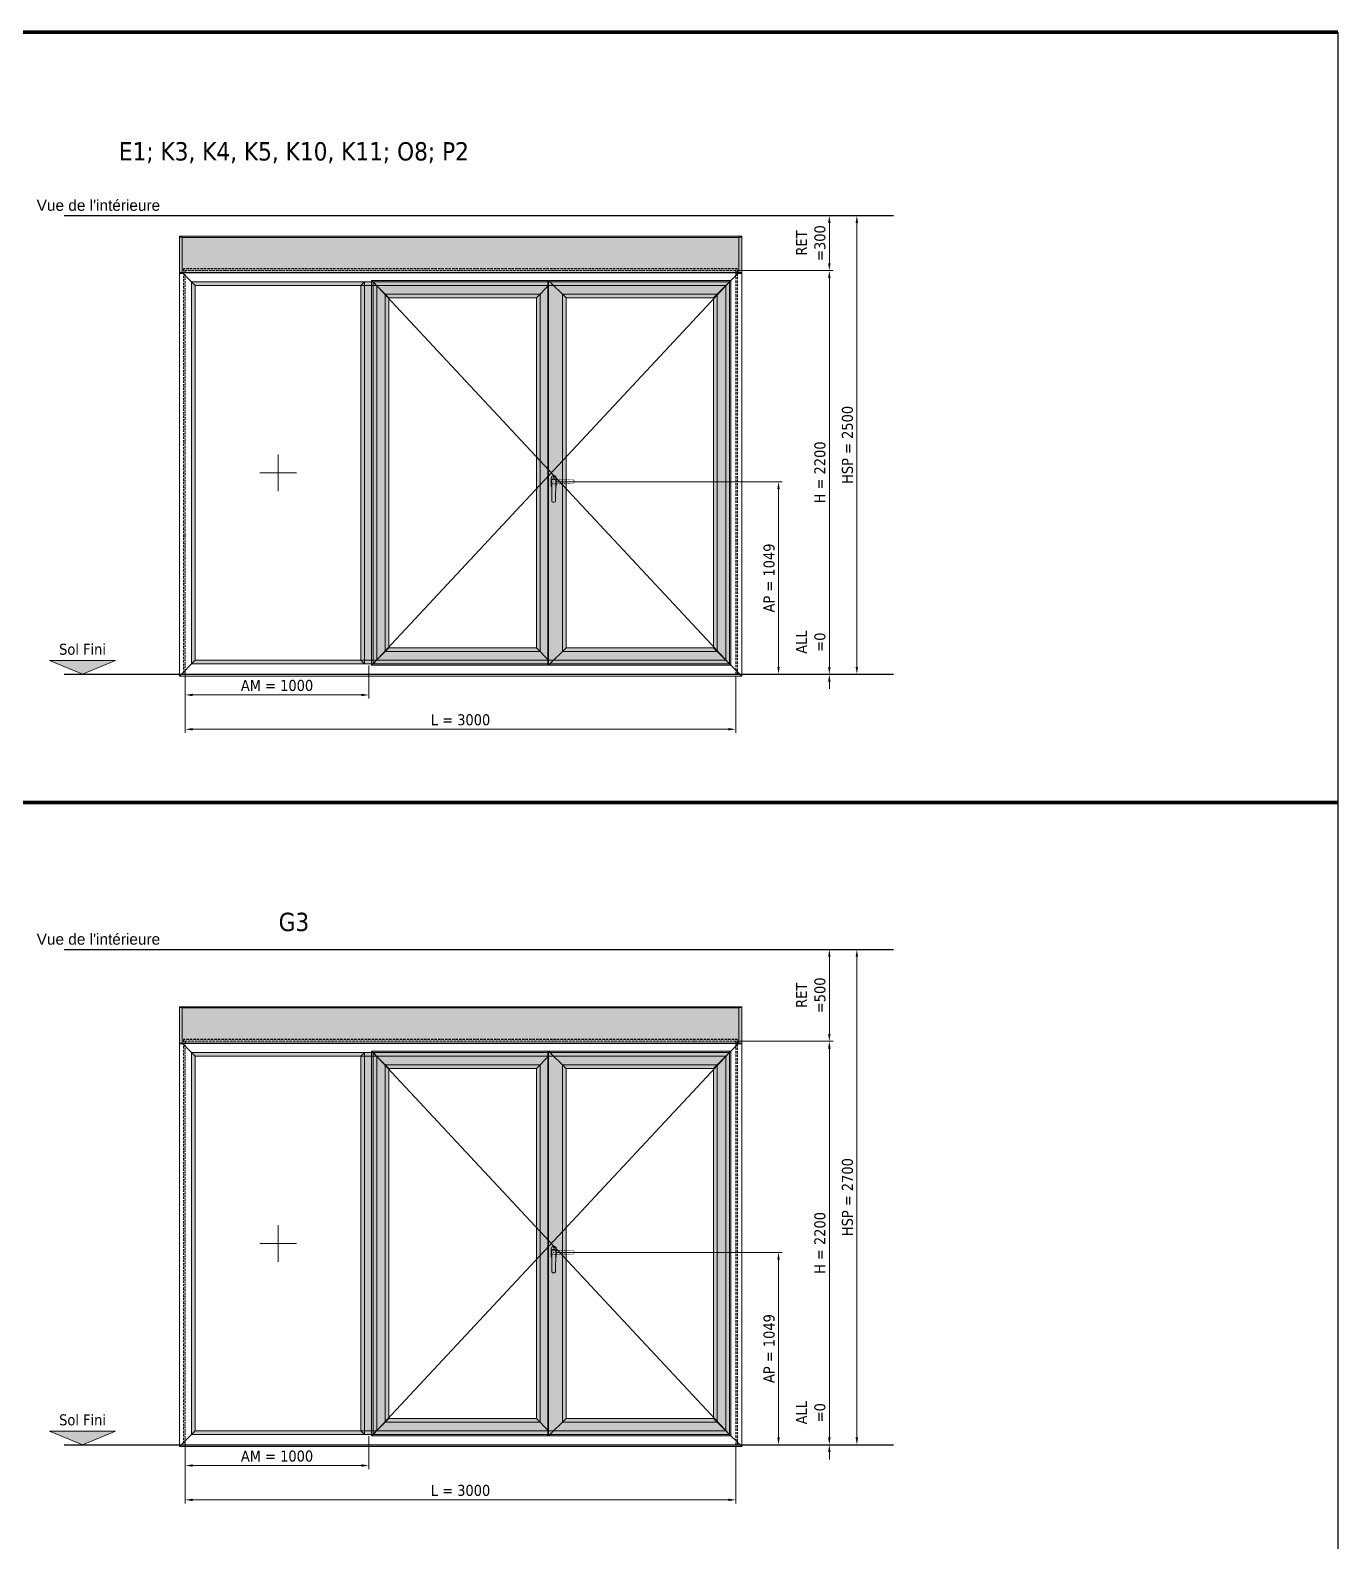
# Model space of a CAD drawing. Header units: millimetres. Extents: x -20000 to 230000, y -17405 to 25402.
# Drawn here: x 13623 to 20760, y 16272 to 24510 of the extents above; entities that cross this region are included whole.
import ezdxf
from ezdxf.enums import TextEntityAlignment as Align

# ---------------------------------------------------------------- set-up
doc = ezdxf.new("R2010")
doc.units = ezdxf.units.MM
doc.header["$PDMODE"] = 35
doc.header["$PDSIZE"] = 0.5
for name, pattern in [('ACAD_ISO07W100', [3, 0, -3]), ('AXES', [50.8, 31.75, -6.35, 6.35, -6.35]), ('CACHE', [9.525, 6.35, -3.175]), ('POINTILLE', [6.35, 0, -6.35])]:
    doc.linetypes.add(name, pattern=pattern)
doc.layers.get('0').update_dxf_attribs({"lineweight": 13})
doc.layers.get('Defpoints').update_dxf_attribs({"true_color": 0xc2a584})
doc.layers.add('0 - Invisible', color=43, linetype='Continuous', lineweight=0, plot=False)
doc.layers.add('Non visible', color=163, linetype='Continuous', lineweight=25, plot=False)
for name, color, linetype, lineweight in [('1 - Axe', 1, 'AXES', 0), ('1 - BETON', 251, 'Continuous', 25), ('1 - Cotation', 32, 'Continuous', 13), ('1 - Isolant', 132, 'Continuous', 13), ('1 - PVC', 7, 'Continuous', 13), ('1 - Texte', 7, 'Continuous', 13), ('Repère coupe et élévation', 145, 'Continuous', 13), ('Texte', 7, 'Continuous', 13)]:
    doc.layers.add(name, color=color, linetype=linetype, lineweight=lineweight)
doc.layers.add('1 - Cache', color=7, linetype='Continuous', lineweight=0, true_color=0xffffff)
doc.styles.get("Standard").update_dxf_attribs({"font": 'ARIALUNI.TTF'})
doc.styles.add('Texte Poralu', font='tahomabd.ttf')
doc.dimstyles.new('100 - 5000', dxfattribs={"dimtxt": 60, "dimasz": 40, "dimexe": 20, "dimexo": 10, "dimgap": 20, "dimtad": 1, "dimdec": 1, "dimtxsty": 'Texte Poralu', "dimcen": 40, "dimazin": 0, "dimtfac": 1, "dimtdec": 1, "dimtmove": 0, "dimatfit": 3, "dimfxl": 1, "dimarcsym": 0})

# ---------------------------------------------------------------- blocks, each defined once
blk = doc.blocks.new('Règle pour élévation')
at = {"const_width": 20}
blk.add_lwpolyline([(0, 0), (20250, 0)], dxfattribs=at)
at = {"layer": 'Defpoints', "color": 2}
for p in [(13500, 0), (14000, 0), (14500, 0), (15000, 0), (15500, 0), (16000, 0), (16500, 0), (17000, 0), (17500, 0), (18000, 0), (18500, 0), (19000, 0), (19500, 0), (20000, 0)]:
    blk.add_point(p, dxfattribs=at)
blk = doc.blocks.new('*D1086')
at = {"layer": '1 - Cotation', "color": 0, "lineweight": -2, "transparency": 16777216}
for p, q in [((4630, 2500), (4640, 2500)), ((4620, 2460), (4620, 40)), ((4610, 0), (4600, 0))]:
    blk.add_line(p, q, dxfattribs=at)
at = {"layer": '1 - Cotation', "color": 0, "transparency": 16777216}
for points in [[(4613.3, 2460), (4626.7, 2460), (4620, 2500)], [(4613.3, 40), (4626.7, 40), (4620, 0)]]:
    blk.add_solid(points, dxfattribs=at)
at = {"layer": 'Defpoints', "color": 0, "transparency": 16777216}
for p in [(4620, 2500), (4620, 0), (4620, 0)]:
    blk.add_point(p, dxfattribs=at)
at = {"layer": '1 - Cotation', "color": 0, "transparency": 16777216, "insert": (4568.8, 1250), "char_height": 60, "attachment_point": 5, "rotation": 90, "style": 'Texte Poralu'}
blk.add_mtext('HSP = 2500', dxfattribs=at)
blk = doc.blocks.new('*D1087')
at = {"layer": '1 - Cotation', "color": 0, "lineweight": -2, "transparency": 16777216}
for p, q in [((4470, 40), (4470, 270)), ((4460, 0), (4450, 0)), ((3970, 0), (4490, 0)), ((4470, -40), (4470, -80))]:
    blk.add_line(p, q, dxfattribs=at)
at = {"layer": '1 - Cotation', "color": 0, "transparency": 16777216}
for points in [[(4463.3, 40), (4476.7, 40), (4470, 0)], [(4463.3, -40), (4476.7, -40), (4470, 0)]]:
    blk.add_solid(points, dxfattribs=at)
at = {"layer": 'Defpoints', "color": 0, "transparency": 16777216}
for p in [(3960, 0), (4470, 0), (4470, 0)]:
    blk.add_point(p, dxfattribs=at)
at = {"layer": '1 - Cotation', "color": 0, "transparency": 16777216, "insert": (4368.8, 175), "char_height": 60, "attachment_point": 5, "rotation": 90, "style": 'Texte Poralu'}
blk.add_mtext('ALL\\P=0', dxfattribs=at)
blk = doc.blocks.new('*D1088')
at = {"layer": '1 - Cotation', "color": 0, "lineweight": -2, "transparency": 16777216}
for p, q in [((3970, 2200), (4490, 2200)), ((4470, 40), (4470, 2160)), ((3970, 0), (4490, 0))]:
    blk.add_line(p, q, dxfattribs=at)
at = {"layer": '1 - Cotation', "color": 0, "transparency": 16777216}
for points in [[(4463.3, 2160), (4476.7, 2160), (4470, 2200)], [(4463.3, 40), (4476.7, 40), (4470, 0)]]:
    blk.add_solid(points, dxfattribs=at)
at = {"layer": 'Defpoints', "color": 0, "transparency": 16777216}
for p in [(3960, 2200), (4470, 2200), (3960, 0)]:
    blk.add_point(p, dxfattribs=at)
at = {"layer": '1 - Cotation', "color": 0, "transparency": 16777216, "insert": (4418.8, 1100), "char_height": 60, "attachment_point": 5, "rotation": 90, "style": 'Texte Poralu'}
blk.add_mtext('H = 2200', dxfattribs=at)
blk = doc.blocks.new('*D1089')
at = {"layer": '1 - Cotation', "color": 0, "lineweight": -2, "transparency": 16777216}
for p, q in [((4460, 2500), (4450, 2500)), ((4470, 2460), (4470, 2240)), ((3980, 2200), (4490, 2200))]:
    blk.add_line(p, q, dxfattribs=at)
at = {"layer": '1 - Cotation', "color": 0, "transparency": 16777216}
for points in [[(4463.3, 2460), (4476.7, 2460), (4470, 2500)], [(4463.3, 2240), (4476.7, 2240), (4470, 2200)]]:
    blk.add_solid(points, dxfattribs=at)
at = {"layer": 'Defpoints', "color": 0, "transparency": 16777216}
for p in [(4470, 2500), (3970, 2200), (4470, 2200)]:
    blk.add_point(p, dxfattribs=at)
at = {"layer": '1 - Cotation', "color": 0, "transparency": 16777216, "insert": (4368.8, 2350), "char_height": 60, "attachment_point": 5, "rotation": 90, "style": 'Texte Poralu'}
blk.add_mtext('RET\\P=300', dxfattribs=at)
blk = doc.blocks.new('*U157')
blk.add_hatch(color=256).paths.add_polyline_path([(0, 0), (180, 75), (-180, 75)])
blk.add_lwpolyline([(0, 0), (180, 75), (-180, 75), (0, 0)])
at = {"layer": 'Texte', "insert": (0, 105), "char_height": 60, "attachment_point": 8, "style": 'Texte Poralu'}
blk.add_mtext('Sol Fini', dxfattribs=at)
blk = doc.blocks.new('*D1090')
at = {"layer": '1 - Cotation', "color": 0, "lineweight": -2, "transparency": 16777216}
for p, q in [((960, -10), (960, -320)), ((3960, -10), (3960, -320)), ((3920, -300), (1000, -300))]:
    blk.add_line(p, q, dxfattribs=at)
at = {"layer": '1 - Cotation', "color": 0, "transparency": 16777216}
for points in [[(1000, -293.3), (1000, -306.7), (960, -300)], [(3920, -293.3), (3920, -306.7), (3960, -300)]]:
    blk.add_solid(points, dxfattribs=at)
at = {"layer": 'Defpoints', "color": 0, "transparency": 16777216}
for p in [(960, 0), (3960, 0), (960, -300)]:
    blk.add_point(p, dxfattribs=at)
at = {"layer": '1 - Cotation', "color": 0, "transparency": 16777216, "insert": (2460, -248.8), "char_height": 60, "attachment_point": 5, "style": 'Texte Poralu'}
blk.add_mtext('L = 3000', dxfattribs=at)
blk = doc.blocks.new('Rep_châssis')
at = {"style": 'Texte Poralu'}
blk.add_attdef('REP_CHASSIS', text='', height=100, dxfattribs=at).set_placement((0, 0), align=Align.MIDDLE_CENTER)
blk = doc.blocks.new('*U1103')
at = {"layer": '1 - Cache'}
blk.add_hatch(color=256, dxfattribs=at).paths.add_polyline_path([(-32.5, 2185), (-32.5, 2387), (3032.5, 2387), (3032.5, 2185), (3017.5, 2185), (3017.5, 2187), (-17.5, 2187), (-17.5, 2185)])
at = {"layer": '0 - Invisible'}
blk.add_lwpolyline([(-32.5, 2185), (-32.5, 2387), (3032.5, 2387), (3032.5, 2185), (3017.5, 2185), (3017.5, 2187), (-17.5, 2187), (-17.5, 2185), (-32.5, 2185)], dxfattribs=at)
at = {"layer": '0 - Invisible', "linetype": 'POINTILLE'}
blk.add_lwpolyline([(3000, 2200), (0, 2200), (0, 0), (3000, 0)], close=True, dxfattribs=at)
at = {"layer": '1 - PVC'}
for p, q in [((54.5, 2118), (-17.5, 2190)), ((2945.5, 2118), (3017.5, 2190)), ((54.5, 77), (-32.5, -10)), ((2945.5, 77), (3032.5, -10))]:
    blk.add_line(p, q, dxfattribs=at)
for points in [[(-32.5, 2383), (-32.5, 2387), (3032.5, 2387), (3032.5, 2383)], [(-17.5, 2381), (3017.5, 2381)], [(3017.5, 2187), (-17.5, 2187)]]:
    blk.add_lwpolyline(points, dxfattribs=at)
for points in [[(-32.5, 2383), (-17.5, 2383), (-17.5, 2185), (-32.5, 2185)], [(3032.5, 2383), (3017.5, 2383), (3017.5, 2185), (3032.5, 2185)], [(-32.5, -10), (3032.5, -10), (3032.5, 2190), (-32.5, 2190)], [(34.5, 57), (2965.5, 57), (2965.5, 2138), (34.5, 2138)], [(54.5, 77), (2945.5, 77), (2945.5, 2118), (54.5, 2118)]]:
    blk.add_lwpolyline(points, close=True, dxfattribs=at)
blk = doc.blocks.new('*D1108')
at = {"layer": 'Defpoints', "color": 0, "transparency": 16777216}
for p in [(965.5, 0), (-34.5, -20), (-34.5, -170)]:
    blk.add_point(p, dxfattribs=at)
at = {"layer": 'Texte', "color": 0, "lineweight": -2, "transparency": 16777216}
for p, q in [((-34.5, -30), (-34.5, -190)), ((965.5, -10), (965.5, -190)), ((925.5, -170), (5.5, -170))]:
    blk.add_line(p, q, dxfattribs=at)
at = {"layer": 'Texte', "color": 0, "transparency": 16777216}
for points in [[(5.5, -163.3), (5.5, -176.7), (-34.5, -170)], [(925.5, -163.3), (925.5, -176.7), (965.5, -170)]]:
    blk.add_solid(points, dxfattribs=at)
at = {"layer": 'Texte', "color": 0, "transparency": 16777216, "insert": (465.5, -118.8), "char_height": 60, "attachment_point": 5, "style": 'Texte Poralu'}
blk.add_mtext('AM = 1000', dxfattribs=at)
blk = doc.blocks.new('*U1109')
at = {"layer": '1 - Cache'}
h = blk.add_hatch(color=256, dxfattribs=at)
h.dxf.hatch_style = 1
h.paths.add_polyline_path([(-8, 2089), (952.25, 2089), (952.25, -8), (-8, -8)])
h.paths.add_polyline_path([(957.25, -8), (1950.5, -8), (1950.5, 2089), (957.25, 2089)])
h.paths.add_polyline_path([(1052.25, 87), (1855.5, 87), (1855.5, 1994), (1052.25, 1994)], flags=16)
h.paths.add_polyline_path([(87, 1994), (890.25, 1994), (890.25, 87), (87, 87)], flags=16)
h = blk.add_hatch(color=256, dxfattribs=at)
h.dxf.hatch_style = 1
h.paths.add_polyline_path([(952.25, 0), (957.25, 0), (957.25, 2081), (952.25, 2081)])
at = {"layer": '0 - Invisible', "linetype": 'POINTILLE'}
blk.add_lwpolyline([(0, 0), (1942.5, 0), (1942.5, 2081), (0, 2081)], close=True, dxfattribs=at)
at = {"layer": '1 - PVC'}
for p, q in [((-8, 2089), (87, 1994)), ((890.25, 1994), (957.25, 2061)), ((957.25, 2089), (1052.25, 1994)), ((1950.5, 2089), (1855.5, 1994)), ((-8, -8), (87, 87)), ((890.25, 87), (957.25, 20)), ((957.25, -8), (1052.25, 87)), ((1950.5, -8), (1855.5, 87))]:
    blk.add_line(p, q, dxfattribs=at)
for points in [[(-8, 2089), (952.25, 2089), (952.25, -8), (-8, -8)], [(952.25, 0), (957.25, 0), (957.25, 2081), (952.25, 2081)], [(957.25, -8), (1950.5, -8), (1950.5, 2089), (957.25, 2089)], [(67, 2014), (910.25, 2014), (910.25, 67), (67, 67)], [(87, 1994), (890.25, 1994), (890.25, 87), (87, 87)], [(1032.25, 67), (1875.5, 67), (1875.5, 2014), (1032.25, 2014)], [(1052.25, 87), (1855.5, 87), (1855.5, 1994), (1052.25, 1994)]]:
    blk.add_lwpolyline(points, close=True, dxfattribs=at)
blk = doc.blocks.new('*U1110')
at = {"layer": '0 - Invisible', "linetype": 'POINTILLE'}
blk.add_lwpolyline([(0, 0), (1942.5, 0), (1942.5, 2081), (0, 2081)], close=True, dxfattribs=at)
at = {"layer": '1 - Axe', "color": 5, "linetype": 'ByBlock'}
for p, q in [((0, 2081), (1942.5, 0)), ((1942.5, 2081), (0, 0))]:
    blk.add_line(p, q, dxfattribs=at)
blk = doc.blocks.new('*U156')
at = {"color": 253, "linetype": 'ACAD_ISO07W100', "lineweight": -2, "ltscale": 0.25}
for p, q in [((27.6, 11), (134.6, 9.6)), ((27.6, -11), (134.6, -9.6))]:
    blk.add_line(p, q, dxfattribs=at)
for centre, radius, start, end in [((134.6, 7.6), 2, 37.55191, 89.22925), ((124.7, 0), 14.4, 322.44809, 37.55191), ((134.6, -7.6), 2, 270.77075, 322.44809)]:
    blk.add_arc(centre, radius, start, end, dxfattribs=at)
blk.add_ellipse((27.6, 0), major_axis=(-16.5, 0), ratio=0.757576, start_param=4.199407, end_param=8.366964, dxfattribs=at)
at = {"layer": '0 - Invisible'}
blk.add_point((27.6, 0), dxfattribs=at)
at = {"layer": '1 - PVC'}
for p, q in [((13.6, 18.5), (13.6, -18.5)), ((16.6, 0), (18.1, -107)), ((27.6, 26.2), (27.6, 25)), ((27.6, 23.3), (27.6, 24.5)), ((38.6, 0), (37.2, -107)), ((41.6, -18.5), (41.6, 18.5))]:
    blk.add_line(p, q, dxfattribs=at)
blk.add_lwpolyline([(26.8, 26.2), (26, 24.7), (26.8, 23.3), (28.5, 23.3), (29.3, 24.7), (28.5, 26.2)], close=True, dxfattribs=at)
for centre, radius, start, end in [((27.6, 18.5), 14, 0, 180), ((27.6, -18.5), 14, 180, 220.60795), ((27.6, -18.5), 14, 319.39205, 0), ((20.1, -106.9), 2, 180.77075, 232.44809), ((27.6, -97.1), 14.4, 232.44809, 307.55191), ((35.2, -106.9), 2, 307.55191, 359.22925)]:
    blk.add_arc(centre, radius, start, end, dxfattribs=at)
blk.add_ellipse((27.6, 0), major_axis=(0, 16.5), ratio=0.757576, start_param=4.199407, end_param=8.366964, dxfattribs=at)
blk = doc.blocks.new('*D1113')
at = {"layer": '1 - Texte', "color": 0, "lineweight": -2, "transparency": 16777216}
for p, q in [((37.6, 1000), (1272.8, 1000)), ((1252.8, 960), (1252.8, -9)), ((1262.8, -49), (1272.8, -49))]:
    blk.add_line(p, q, dxfattribs=at)
at = {"layer": '1 - Texte', "color": 0, "transparency": 16777216}
for points in [[(1246.1, 960), (1259.4, 960), (1252.8, 1000)], [(1246.1, -9), (1259.4, -9), (1252.8, -49)]]:
    blk.add_solid(points, dxfattribs=at)
at = {"layer": 'Defpoints', "color": 0, "transparency": 16777216}
for p in [(27.6, 1000), (1252.8, -49), (1252.8, -49)]:
    blk.add_point(p, dxfattribs=at)
at = {"layer": '1 - Texte', "color": 0, "transparency": 16777216, "insert": (1201.5, 475.5), "char_height": 60, "attachment_point": 5, "rotation": 90, "style": 'Texte Poralu'}
blk.add_mtext('AP = 1049', dxfattribs=at)
blk = doc.blocks.new('*U1114')
at = {"layer": '1 - Cache'}
h = blk.add_hatch(color=256, dxfattribs=at)
h.paths.add_polyline_path([(20, 20), (922.5, 20), (922.5, 2061), (20, 2061)], flags=16)
h.paths.add_polyline_path([(0, 0), (942.5, 0), (942.5, 2081), (0, 2081)])
at = {"layer": '1 - PVC'}
for p, q in [((20, 2061), (0, 2081)), ((922.5, 2061), (942.5, 2081)), ((20, 20), (0, 0)), ((922.5, 20), (942.5, 0))]:
    blk.add_line(p, q, dxfattribs=at)
for points in [[(0, 0), (942.5, 0), (942.5, 2081), (0, 2081)], [(20, 20), (922.5, 20), (922.5, 2061), (20, 2061)]]:
    blk.add_lwpolyline(points, close=True, dxfattribs=at)
blk = doc.blocks.new('*U1115')
at = {"layer": '0 - Invisible', "linetype": 'POINTILLE'}
blk.add_lwpolyline([(0, 0), (942.5, 0), (942.5, 2081), (0, 2081)], close=True, dxfattribs=at)
at = {"layer": '1 - Axe', "color": 5, "linetype": 'ByBlock'}
for p, q in [((471.25, 1140.5), (471.25, 940.5)), ((371.25, 1040.5), (571.25, 1040.5))]:
    blk.add_line(p, q, dxfattribs=at)
blk = doc.blocks.new('*D1143')
at = {"layer": '1 - Cotation', "color": 0, "lineweight": -2, "transparency": 16777216}
for p, q in [((4620, 2660), (4620, 40)), ((4630, 2700), (4640, 2700)), ((4610, 0), (4600, 0))]:
    blk.add_line(p, q, dxfattribs=at)
at = {"layer": '1 - Cotation', "color": 0, "transparency": 16777216}
for points in [[(4613.3, 2660), (4626.7, 2660), (4620, 2700)], [(4613.3, 40), (4626.7, 40), (4620, 0)]]:
    blk.add_solid(points, dxfattribs=at)
at = {"layer": 'Defpoints', "color": 0, "transparency": 16777216}
for p in [(4620, 2700), (4620, 0), (4620, 0)]:
    blk.add_point(p, dxfattribs=at)
at = {"layer": '1 - Cotation', "color": 0, "transparency": 16777216, "insert": (4568.8, 1350), "char_height": 60, "attachment_point": 5, "rotation": 90, "style": 'Texte Poralu'}
blk.add_mtext('HSP = 2700', dxfattribs=at)
blk = doc.blocks.new('*D1144')
at = {"layer": '1 - Cotation', "color": 0, "lineweight": -2, "transparency": 16777216}
for p, q in [((4470, 40), (4470, 270)), ((4460, 0), (4450, 0)), ((3970, 0), (4490, 0)), ((4470, -40), (4470, -80))]:
    blk.add_line(p, q, dxfattribs=at)
at = {"layer": '1 - Cotation', "color": 0, "transparency": 16777216}
for points in [[(4463.3, 40), (4476.7, 40), (4470, 0)], [(4463.3, -40), (4476.7, -40), (4470, 0)]]:
    blk.add_solid(points, dxfattribs=at)
at = {"layer": 'Defpoints', "color": 0, "transparency": 16777216}
for p in [(3960, 0), (4470, 0), (4470, 0)]:
    blk.add_point(p, dxfattribs=at)
at = {"layer": '1 - Cotation', "color": 0, "transparency": 16777216, "insert": (4368.8, 175), "char_height": 60, "attachment_point": 5, "rotation": 90, "style": 'Texte Poralu'}
blk.add_mtext('ALL\\P=0', dxfattribs=at)
blk = doc.blocks.new('*D1145')
at = {"layer": '1 - Cotation', "color": 0, "lineweight": -2, "transparency": 16777216}
for p, q in [((3970, 2200), (4490, 2200)), ((4470, 40), (4470, 2160)), ((3970, 0), (4490, 0))]:
    blk.add_line(p, q, dxfattribs=at)
at = {"layer": '1 - Cotation', "color": 0, "transparency": 16777216}
for points in [[(4463.3, 2160), (4476.7, 2160), (4470, 2200)], [(4463.3, 40), (4476.7, 40), (4470, 0)]]:
    blk.add_solid(points, dxfattribs=at)
at = {"layer": 'Defpoints', "color": 0, "transparency": 16777216}
for p in [(3960, 2200), (4470, 2200), (3960, 0)]:
    blk.add_point(p, dxfattribs=at)
at = {"layer": '1 - Cotation', "color": 0, "transparency": 16777216, "insert": (4418.8, 1100), "char_height": 60, "attachment_point": 5, "rotation": 90, "style": 'Texte Poralu'}
blk.add_mtext('H = 2200', dxfattribs=at)
blk = doc.blocks.new('*D1146')
at = {"layer": '1 - Cotation', "color": 0, "lineweight": -2, "transparency": 16777216}
for p, q in [((4460, 2700), (4450, 2700)), ((4470, 2660), (4470, 2240)), ((3980, 2200), (4490, 2200))]:
    blk.add_line(p, q, dxfattribs=at)
at = {"layer": '1 - Cotation', "color": 0, "transparency": 16777216}
for points in [[(4463.3, 2660), (4476.7, 2660), (4470, 2700)], [(4463.3, 2240), (4476.7, 2240), (4470, 2200)]]:
    blk.add_solid(points, dxfattribs=at)
at = {"layer": 'Defpoints', "color": 0, "transparency": 16777216}
for p in [(4470, 2700), (3970, 2200), (4470, 2200)]:
    blk.add_point(p, dxfattribs=at)
at = {"layer": '1 - Cotation', "color": 0, "transparency": 16777216, "insert": (4368.8, 2450), "char_height": 60, "attachment_point": 5, "rotation": 90, "style": 'Texte Poralu'}
blk.add_mtext('RET\\P=500', dxfattribs=at)
blk = doc.blocks.new('*D1147')
at = {"layer": '1 - Cotation', "color": 0, "lineweight": -2, "transparency": 16777216}
for p, q in [((960, -10), (960, -320)), ((3960, -10), (3960, -320)), ((3920, -300), (1000, -300))]:
    blk.add_line(p, q, dxfattribs=at)
at = {"layer": '1 - Cotation', "color": 0, "transparency": 16777216}
for points in [[(1000, -293.3), (1000, -306.7), (960, -300)], [(3920, -293.3), (3920, -306.7), (3960, -300)]]:
    blk.add_solid(points, dxfattribs=at)
at = {"layer": 'Defpoints', "color": 0, "transparency": 16777216}
for p in [(960, 0), (3960, 0), (960, -300)]:
    blk.add_point(p, dxfattribs=at)
at = {"layer": '1 - Cotation', "color": 0, "transparency": 16777216, "insert": (2460, -248.8), "char_height": 60, "attachment_point": 5, "style": 'Texte Poralu'}
blk.add_mtext('L = 3000', dxfattribs=at)
blk = doc.blocks.new('*U1085')
at = {"layer": '1 - BETON'}
for p, q in [((300, 2500), (4820, 2500)), ((300, 0), (4820, 0))]:
    blk.add_line(p, q, dxfattribs=at)
at = {"layer": '1 - BETON', "linetype": 'ByBlock', "ltscale": 2}
blk.add_lwpolyline([(950, 0), (3970, 0), (3970, 2210), (950, 2210)], close=True, dxfattribs=at)
at = {"layer": '1 - Isolant', "linetype": 'ByBlock', "ltscale": 2}
blk.add_lwpolyline([(3960, 0), (3960, 0), (3960, 2200), (960, 2200), (960, 0)], dxfattribs=at)
blk.add_blockref('*U157', (400, 0))
at = {"insert": (150, 2525), "char_height": 60, "attachment_point": 7}
blk.add_mtext("Vue de l'intérieure", dxfattribs=at)
at = {"layer": '1 - Cotation'}
for base, p1, p2, angle, text, picture, middle in [((4470, 2200), (4470, 2500), (3970, 2200), 90, 'RET\\P=<>', '*D1089', (4368.75, 2350)), ((4620, 0), (4620, 2500), (4620, 0), 90, 'HSP = <>', '*D1086', (4568.77, 1250)), ((4470, 2200), (3960, 0), (3960, 2200), 270, 'H = <>', '*D1088', (4418.77, 1100)), ((4470, 0), (3960, 0), (4470, 0), 90, 'ALL\\P=<>', '*D1087', (4368.77098724, 174.98992612))]:
    dim = blk.add_linear_dim(base=base, p1=p1, p2=p2, angle=angle, text=text, dimstyle='100 - 5000', dxfattribs=at)
    dim.commit()
    dim.dimension.update_dxf_attribs({"geometry": picture, "text_midpoint": middle})
dim = blk.add_linear_dim(base=(960, -300), p1=(3960, 0), p2=(960, 0), text='L = <>', dimstyle='100 - 5000', dxfattribs=at)
dim.commit()
dim.dimension.update_dxf_attribs({"geometry": '*D1090', "text_midpoint": (2460, -248.75)})
blk = doc.blocks.new('*U1106')
at = {"layer": '1 - Cache'}
blk.add_hatch(color=256, dxfattribs=at).paths.add_polyline_path([(988.5, 0), (942.5, 0), (942.5, 2081), (988.5, 2081)])
at = {"layer": '1 - PVC'}
for points in [[(942.5, 20), (922.5, 20), (922.5, 2061), (942.5, 2061)], [(988.5, 0), (942.5, 0), (942.5, 2081), (988.5, 2081)], [(988.5, 20), (1008.5, 20), (1008.5, 2061), (988.5, 2061)]]:
    blk.add_lwpolyline(points, close=True, dxfattribs=at)
at = {"layer": 'Texte'}
dim = blk.add_linear_dim(base=(-34.5, -170), p1=(965.5, 0), p2=(-34.5, -20), text='AM = <>', dimstyle='100 - 5000', dxfattribs=at)
dim.commit()
dim.dimension.update_dxf_attribs({"geometry": '*D1108', "text_midpoint": (465.5, -118.77)})
blk = doc.blocks.new('*U1112')
blk.add_blockref('*U156', (0, 1000))
at = {"layer": '1 - Texte'}
dim = blk.add_linear_dim(base=(1252.76, -49), p1=(27.64, 1000), p2=(1252.76, -49), angle=90, text='AP = <>', dimstyle='100 - 5000', dxfattribs=at)
dim.commit()
dim.dimension.update_dxf_attribs({"geometry": '*D1113', "text_midpoint": (1201.53, 475.5)})
blk = doc.blocks.new('*U1142')
at = {"layer": '1 - BETON'}
for p, q in [((300, 2700), (4820, 2700)), ((300, 0), (4820, 0))]:
    blk.add_line(p, q, dxfattribs=at)
at = {"layer": '1 - BETON', "linetype": 'ByBlock', "ltscale": 2}
blk.add_lwpolyline([(950, 0), (3970, 0), (3970, 2210), (950, 2210)], close=True, dxfattribs=at)
at = {"layer": '1 - Isolant', "linetype": 'ByBlock', "ltscale": 2}
blk.add_lwpolyline([(3960, 0), (3960, 0), (3960, 2200), (960, 2200), (960, 0)], dxfattribs=at)
blk.add_blockref('*U157', (400, 0))
at = {"insert": (150, 2725), "char_height": 60, "attachment_point": 7}
blk.add_mtext("Vue de l'intérieure", dxfattribs=at)
at = {"layer": '1 - Cotation'}
for base, p1, p2, angle, text, picture, middle in [((4470, 2200), (4470, 2700), (3970, 2200), 90, 'RET\\P=<>', '*D1146', (4368.77, 2450)), ((4620, 0), (4620, 2700), (4620, 0), 90, 'HSP = <>', '*D1143', (4568.77, 1350)), ((4470, 2200), (3960, 0), (3960, 2200), 270, 'H = <>', '*D1145', (4418.77, 1100)), ((4470, 0), (3960, 0), (4470, 0), 90, 'ALL\\P=<>', '*D1144', (4368.77098724, 174.98992612))]:
    dim = blk.add_linear_dim(base=base, p1=p1, p2=p2, angle=angle, text=text, dimstyle='100 - 5000', dxfattribs=at)
    dim.commit()
    dim.dimension.update_dxf_attribs({"geometry": picture, "text_midpoint": middle})
dim = blk.add_linear_dim(base=(960, -300), p1=(3960, 0), p2=(960, 0), text='L = <>', dimstyle='100 - 5000', dxfattribs=at)
dim.commit()
dim.dimension.update_dxf_attribs({"geometry": '*D1147', "text_midpoint": (2460, -248.75)})

msp = doc.modelspace()

# ---------------------------------------------------------------- linework, layer by layer
at = {"layer": 'Non visible'}
msp.add_lwpolyline([(500, 24500), (20750, 24500), (20750, 11550), (11000, 11550), (11000, 10500), (500, 10500)], close=True, dxfattribs=at)

# ---------------------------------------------------------------- block references
for name, p in [('Règle pour élévation', (500, 24500)), ('*U1103', (14468.13, 21000)), ('*U1106', (14502.63, 21057)), ('*U1114', (14502.63, 21057)), ('*U1115', (14502.63, 21057)), ('*U1109', (15491.13, 21057)), ('*U1110', (15491.13, 21057)), ('*U1112', (16448.38, 21049)), ('Règle pour élévation', (500, 20300)), ('*U1103', (14468.13, 16800)), ('*U1106', (14502.63, 16857)), ('*U1114', (14502.63, 16857)), ('*U1115', (14502.63, 16857)), ('*U1109', (15491.13, 16857)), ('*U1110', (15491.13, 16857)), ('*U1112', (16448.38, 16849))]:
    msp.add_blockref(name, p)
at = {"linetype": 'CACHE'}
for name, p in [('*U1085', (13508.13, 21000)), ('*U1142', (13508.13, 16800))]:
    msp.add_blockref(name, p, dxfattribs=at)
at = {"layer": 'Repère coupe et élévation'}
for p, values in [((15060, 23850), {'REP_CHASSIS': 'E1; K3, K4, K5, K10, K11; O8; P2'}), ((15060, 19650), {'REP_CHASSIS': 'G3'})]:
    msp.add_blockref('Rep_châssis', p, dxfattribs=at).add_auto_attribs(values)

doc.saveas('drawing.dxf')
